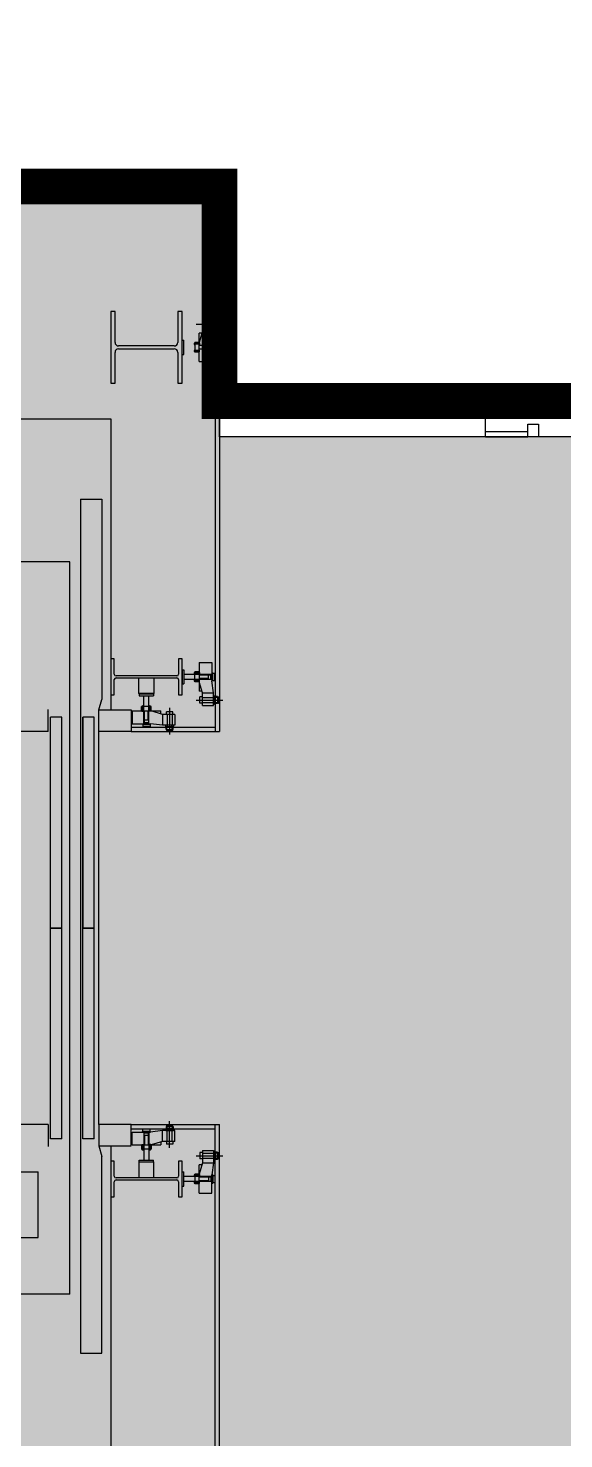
# Model space of a CAD drawing. Header units: millimetres. Extents: x 1710 to 94914, y 1329 to 63037.
# Drawn here: x 32550 to 34051, y 25889 to 29838 of the extents above; entities that cross this region are included whole.
import ezdxf

# ---------------------------------------------------------------- set-up
doc = ezdxf.new("R2010")
doc.units = ezdxf.units.MM
doc.header["$LTSCALE"] = 120
for name, color, linetype in [('6구역', 51, 'Continuous'), ('ARCH', 9, 'Continuous'), ('공사제외', 5, 'Continuous')]:
    doc.layers.add(name, color=color, linetype=linetype)

msp = doc.modelspace()

# ---------------------------------------------------------------- hatches: boundary and pattern name
at = {"layer": '공사제외', "linetype": 'Continuous'}
msp.add_hatch(color=253, dxfattribs=at).paths.add_polyline_path([(29881.3, 15782.9), (37839, 13368.2), (44770.1, 27040), (40481.3, 28562.8), (40462.9, 28694.2), (33086.3, 28694.2), (33086.3, 29394.2), (29881.3, 29394.2)])

# ---------------------------------------------------------------- linework, layer by layer
at = {"layer": '6구역', "linetype": 'Continuous', "const_width": 100, "elevation": 0}
msp.add_lwpolyline([(25778.8, 44357), (23571.3, 44357), (23571.3, 28344.1), (29881.3, 28344.3), (29881.3, 29394.2), (33086.3, 29394.2), (33086.3, 28794.2), (40481.3, 28794.2), (40481.3, 28562.8), (44815.8, 27130.2), (45367.1, 28216.9), (47646.4, 27639), (50928.6, 27153), (53956.4, 27051.3)], dxfattribs=at)
at = {"layer": 'ARCH', "color": 9}
for p, q in [((29881.3, 29394.2, 0), (33086.3, 29394.2, 0)), ((29893.3, 29382.2, 0), (33074.3, 29382.2, 0)), ((33074.3, 29382.2, 0), (33074.3, 27869.2, 0)), ((33086.3, 29394.2, 0), (33086.3, 27869.2, 0)), ((32793.3, 29044.2, 0), (32781.3, 29044.2, 0)), ((32781.3, 29044.2, 0), (32781.3, 28844.2, 0)), ((32793.3, 28958.2, 0), (32793.3, 29044.2, 0)), ((32981.3, 29044.2, 0), (32969.3, 29044.2, 0)), ((32969.3, 29044.2, 0), (32969.3, 28958.2, 0)), ((32981.3, 28844.2, 0), (32981.3, 29044.2, 0)), ((33038.8, 29024.2, 0), (33038.8, 28989.2, 0)), ((33038.8, 29024.2, 0), (33068.8, 29024.2, 0)), ((33038.8, 29024.2, 0), (33068.8, 29024.2, 0)), ((33068.8, 29024.2, 0), (33068.8, 28989.2, 0)), ((33020.4, 29009.2, 0), (33095.3, 29009.2, 0)), ((33037.2, 28984.1, 0), (33028.8, 28984.1, 0)), ((33038.8, 28989.2, 0), (33028.9, 28957.8, 0)), ((33028.9, 28904.3, 0), (33028.9, 28984.1, 0)), ((33038.8, 29018.2, 0), (33038.8, 29000.2, 0)), ((33038.8, 29016.2, 0), (33068.8, 29016.2, 0)), ((33038.8, 29002.2, 0), (33068.8, 29002.2, 0)), ((33038.8, 28989.2, 0), (33068.8, 28989.2, 0)), ((33068.8, 28989.2, 0), (33064.9, 28955.7, 0)), ((33071.9, 29020.3, 0), (33069.3, 29020.3, 0)), ((33071.9, 29015.3, 0), (33069.3, 29015.3, 0)), ((33071.9, 29003.3, 0), (33069.3, 29003.3, 0)), ((33071.9, 28998.3, 0), (33069.3, 28998.3, 0)), ((33072.3, 28998.3, 0), (33072.3, 29020.3, 0)), ((33072.3, 29020.3, 0), (33074.3, 29020.3, 0)), ((33074.3, 28998.3, 0), (33072.3, 28998.3, 0)), ((33074.3, 29020.3, 0), (33074.3, 28998.3, 0)), ((33080.7, 29019.2, 0), (33074.3, 29019.2, 0)), ((33080.7, 29016.7, 0), (33074.3, 29016.7, 0)), ((33080.7, 29001.7, 0), (33074.3, 29001.7, 0)), ((33080.7, 28999.2, 0), (33074.3, 28999.2, 0)), ((33080.7, 28999.2, 0), (33074.3, 28999.2, 0)), ((33080.7, 29019.2, 0), (33080.7, 29016.7, 0)), ((33080.7, 29016.7, 0), (33083.6, 29017.5, 0)), ((33080.7, 29001.7, 0), (33080.7, 29016.7, 0)), ((33080.7, 29001.7, 0), (33083.6, 29000.8, 0)), ((33080.7, 28999.2, 0), (33080.7, 29001.7, 0)), ((33081.7, 29001.4, 0), (33081.7, 29017, 0)), ((33084.7, 29001.8, 0), (33084.7, 29016.5, 0)), ((32959.3, 28948.2, 0), (32803.3, 28948.2, 0)), ((32981.3, 28964.2, 0), (32986.3, 28964.2, 0)), ((32981.3, 28924.2, 0), (32981.3, 28964.2, 0)), ((32986.3, 28924.2, 0), (32986.3, 28964.2, 0)), ((32986.3, 28937.2, 0), (32986.3, 28951.2, 0)), ((33016.6, 28957.8, 0), (33016.6, 28930.6, 0)), ((33028.9, 28957.8, 0), (33016.6, 28957.8, 0)), ((33016.6, 28951.3, 0), (33016.6, 28956.8, 0)), ((33028.9, 28955.3, 0), (33016.6, 28955.3, 0)), ((33028.9, 28952.8, 0), (33016.6, 28952.8, 0)), ((33054.9, 28949.2, 0), (33028.8, 28949.2, 0)), ((33029.9, 28956.6, 0), (33028.9, 28956.6, 0)), ((33029.9, 28951.6, 0), (33028.9, 28951.6, 0)), ((33029.9, 28956.6, 0), (33029.9, 28951.6, 0)), ((33054.9, 28950.3, 0), (33054.9, 28938.3, 0)), ((33054.9, 28950.3, 0), (33061.9, 28950.3, 0)), ((33061.9, 28950.3, 0), (33061.9, 28938.3, 0)), ((33061.9, 28949.3, 0), (33064.9, 28949.3, 0)), ((33064.9, 28904.3, 0), (33064.9, 28955.7, 0)), ((33066.9, 28955.7, 0), (33064.9, 28955.7, 0)), ((33066.9, 28955.7, 0), (33066.9, 28932.7, 0)), ((33066.9, 28954.2, 0), (33072.9, 28954.2, 0)), ((33072.9, 28954.2, 0), (33072.9, 28934.2, 0)), ((32793.3, 28844.2, 0), (32793.3, 28930.2, 0)), ((32803.3, 28940.2, 0), (32959.3, 28940.2, 0)), ((32969.3, 28930.2, 0), (32969.3, 28844.2, 0)), ((32981.3, 28924.2, 0), (32986.3, 28924.2, 0)), ((33028.9, 28935.3, 0), (33016.6, 28935.3, 0)), ((33028.9, 28932.8, 0), (33016.6, 28932.8, 0)), ((33028.9, 28930.6, 0), (33016.6, 28930.6, 0)), ((33028.9, 28935.3, 0), (33020, 28935.3, 0)), ((33054.9, 28939.2, 0), (33028.8, 28939.2, 0)), ((33029.9, 28936.6, 0), (33028.9, 28936.6, 0)), ((33028.9, 28931.6, 0), (33028.9, 28936.6, 0)), ((33029.9, 28931.6, 0), (33028.9, 28931.6, 0)), ((33028.9, 28904.3, 0), (33064.9, 28904.3, 0)), ((33029.9, 28931.6, 0), (33029.9, 28936.6, 0)), ((33054.9, 28938.3, 0), (33061.9, 28938.3, 0)), ((33061.9, 28939.1, 0), (33064.9, 28939.1, 0)), ((33064.9, 28932.7, 0), (33066.9, 28932.7, 0)), ((33066.9, 28934.2, 0), (33072.9, 28934.2, 0)), ((32781.3, 28844.2, 0), (32793.3, 28844.2, 0)), ((32969.3, 28844.2, 0), (32981.3, 28844.2, 0)), ((33831.3, 28794.2, 0), (33086.3, 28794.2, 0)), ((33831.3, 28694.2, 0), (33831.3, 28794.2, 0)), ((33831.3, 28794.2, 0), (33950.1, 28794.2, 0)), ((33831.3, 28794.2, 0), (33950.1, 28794.2, 0)), ((33950.1, 28759.2, 0), (33950.1, 28794.2, 0)), ((33950.1, 28794.2, 0), (33980.1, 28794.2, 0)), ((33950.1, 28759.2, 0), (33950.1, 28794.2, 0)), ((33950.1, 28794.2, 0), (33980.1, 28794.2, 0)), ((33980.1, 28794.2, 0), (33980.1, 28759.2, 0)), ((33980.1, 28794.2, 0), (33980.1, 28759.2, 0)), ((33830.8, 28779.2, 0), (33950.1, 28779.2, 0)), ((33831.3, 28779.2, 0), (33950.1, 28779.2, 0)), ((33980.1, 28759.2, 0), (33950.1, 28759.2, 0)), ((33980.1, 28759.2, 0), (33950.1, 28759.2, 0)), ((30531.3, 28744.2, 0), (32781.3, 28744.2, 0)), ((32781.3, 28744.2, 0), (32781.3, 27929.2, 0)), ((33830.8, 28709.2, 0), (33950.1, 28709.2, 0)), ((33831.3, 28709.2, 0), (33950.1, 28709.2, 0)), ((33950.1, 28694.2, 0), (33950.1, 28729.2, 0)), ((33950.1, 28729.2, 0), (33980.1, 28729.2, 0)), ((33950.1, 28694.2, 0), (33950.1, 28729.2, 0)), ((33950.1, 28729.2, 0), (33980.1, 28729.2, 0)), ((33980.1, 28729.2, 0), (33980.1, 28694.2, 0)), ((33980.1, 28729.2, 0), (33980.1, 28694.2, 0)), ((33831.3, 28694.2, 0), (33086.3, 28694.2, 0)), ((33831.3, 28694.2, 0), (33950.1, 28694.2, 0)), ((33831.3, 28694.2, 0), (33950.1, 28694.2, 0)), ((33980.1, 28694.2, 0), (33950.1, 28694.2, 0)), ((33980.1, 28694.2, 0), (33950.1, 28694.2, 0)), ((32696.3, 28519.2, 0), (32696.3, 26129.2, 0)), ((32696.3, 28519.2, 0), (32756.3, 28519.2, 0)), ((32756.3, 28519.2, 0), (32756.3, 27958.6, 0)), ((32666.3, 28344.2, 0), (31712.3, 28344.2, 0)), ((32666.3, 26294.2, 0), (32666.3, 28344.2, 0)), ((32791.3, 28072, 0), (32781.3, 28072, 0)), ((32781.3, 28072, 0), (32781.3, 27972, 0)), ((32791.3, 28029.7, 0), (32791.3, 28072, 0)), ((32981.3, 28072, 0), (32971.3, 28072, 0)), ((32971.3, 28072, 0), (32971.3, 28029.7, 0)), ((32981.3, 27972, 0), (32981.3, 28072, 0)), ((32981.3, 28042, 0), (32986.3, 28042, 0)), ((32981.3, 28042, 0), (32981.3, 28002, 0)), ((32986.3, 28042, 0), (32986.3, 28002, 0)), ((33016.6, 28008.4, 0), (33016.6, 28035.6, 0)), ((33028.9, 28035.6, 0), (33016.6, 28035.6, 0)), ((33028.9, 28061.9, 0), (33028.9, 27982.1, 0)), ((33028.9, 28061.9, 0), (33064.9, 28061.9, 0)), ((33029.9, 28034.6, 0), (33028.9, 28034.6, 0)), ((33028.9, 28034.6, 0), (33028.9, 28029.6, 0)), ((33029.9, 28034.6, 0), (33029.9, 28029.6, 0)), ((33064.9, 28061.9, 0), (33064.9, 28010.5, 0)), ((32791.3, 27972, 0), (32791.3, 28014.2, 0)), ((32966.3, 28024.7, 0), (32796.3, 28024.7, 0)), ((32796.3, 28019.2, 0), (32966.3, 28019.2, 0)), ((32860.3, 27975.2, 0), (32860.3, 28019.2, 0)), ((32902.3, 28019.2, 0), (32902.3, 27975.2, 0)), ((32971.3, 28014.2, 0), (32971.3, 27972, 0)), ((32981.3, 28002, 0), (32986.3, 28002, 0)), ((33064.9, 28029, 0), (32986.3, 28029, 0)), ((32986.3, 28029, 0), (32986.3, 28015, 0)), ((33064.9, 28015, 0), (32986.3, 28015, 0)), ((33028.9, 28033.4, 0), (33016.6, 28033.4, 0)), ((33028.9, 28030.9, 0), (33016.6, 28030.9, 0)), ((33016.6, 28014.9, 0), (33016.6, 28009.4, 0)), ((33028.9, 28013.4, 0), (33016.6, 28013.4, 0)), ((33028.9, 28010.9, 0), (33016.6, 28010.9, 0)), ((33028.9, 28008.4, 0), (33016.6, 28008.4, 0)), ((33028.9, 28030.9, 0), (33020, 28030.9, 0)), ((33054.9, 28027, 0), (33028.8, 28027, 0)), ((33054.9, 28017, 0), (33028.8, 28017, 0)), ((33029.9, 28029.6, 0), (33028.9, 28029.6, 0)), ((33029.9, 28014.6, 0), (33028.9, 28014.6, 0)), ((33029.9, 28009.6, 0), (33028.9, 28009.6, 0)), ((33038.8, 27977, 0), (33028.9, 28008.4, 0)), ((33029.9, 28009.6, 0), (33029.9, 28014.6, 0)), ((33054.9, 28015.9, 0), (33054.9, 28027.9, 0)), ((33054.9, 28027.9, 0), (33061.9, 28027.9, 0)), ((33054.9, 28015.9, 0), (33061.9, 28015.9, 0)), ((33061.9, 28015.9, 0), (33061.9, 28027.9, 0)), ((33061.9, 28027.1, 0), (33064.9, 28027.1, 0)), ((33061.9, 28016.9, 0), (33064.9, 28016.9, 0)), ((33064.9, 28033.5, 0), (33066.9, 28033.5, 0)), ((33068.8, 27977, 0), (33064.9, 28010.5, 0)), ((33066.9, 28010.5, 0), (33064.9, 28010.5, 0)), ((33066.9, 28010.5, 0), (33066.9, 28033.5, 0)), ((33066.9, 28032, 0), (33072.9, 28032, 0)), ((33066.9, 28012, 0), (33072.9, 28012, 0)), ((33072.9, 28012, 0), (33072.9, 28032, 0)), ((32748.3, 27929.2, 0), (32756.3, 27958.6, 0)), ((32748.3, 27929.2, 0), (32756.3, 27958.6, 0)), ((32781.3, 27972, 0), (32791.3, 27972, 0)), ((32860.3, 27975.2, 0), (32861.3, 27974.2, 0)), ((32902.3, 27975.2, 0), (32860.3, 27975.2, 0)), ((32861.3, 27974.2, 0), (32861.3, 27969.2, 0)), ((32861.3, 27974.2, 0), (32901.3, 27974.2, 0)), ((32861.3, 27969.2, 0), (32901.3, 27969.2, 0)), ((32874.3, 27890.7, 0), (32874.3, 27969.2, 0)), ((32874.3, 27969.2, 0), (32888.3, 27969.2, 0)), ((32888.3, 27890.7, 0), (32888.3, 27969.2, 0)), ((32901.3, 27974.2, 0), (32902.3, 27975.2, 0)), ((32901.3, 27974.2, 0), (32901.3, 27969.2, 0)), ((32971.3, 27972, 0), (32981.3, 27972, 0)), ((33020.4, 27957, 0), (33095.3, 27957, 0)), ((33037.2, 27982.1, 0), (33028.8, 27982.1, 0)), ((33031.1, 27948, 0), (33031.1, 27966, 0)), ((33038.8, 27966, 0), (33031.1, 27966, 0)), ((33038.8, 27942, 0), (33038.8, 27977, 0)), ((33038.8, 27977, 0), (33068.8, 27977, 0)), ((33038.8, 27948, 0), (33038.8, 27966, 0)), ((33038.8, 27964, 0), (33068.8, 27964, 0)), ((33068.8, 27942, 0), (33068.8, 27977, 0)), ((33071.9, 27967.9, 0), (33069.3, 27967.9, 0)), ((33071.9, 27962.9, 0), (33069.3, 27962.9, 0)), ((33072.3, 27967.9, 0), (33072.3, 27945.9, 0)), ((33074.3, 27967.9, 0), (33072.3, 27967.9, 0)), ((33074.3, 27945.9, 0), (33074.3, 27967.9, 0)), ((33080.7, 27967, 0), (33074.3, 27967, 0)), ((33080.7, 27967, 0), (33074.3, 27967, 0)), ((33080.7, 27964.5, 0), (33074.3, 27964.5, 0)), ((33080.7, 27967, 0), (33080.7, 27964.5, 0)), ((33080.7, 27964.5, 0), (33083.6, 27965.4, 0)), ((33080.7, 27964.5, 0), (33080.7, 27949.5, 0)), ((33081.7, 27964.8, 0), (33081.7, 27949.3, 0)), ((33084.7, 27964.4, 0), (33084.7, 27949.7, 0)), ((32606.3, 27869.2, 0), (32606.3, 27930.6, 0)), ((32748.3, 27929.2, 0), (32838.3, 27929.2, 0)), ((32748.3, 27869.2, 0), (32748.3, 27929.2, 0)), ((32838.3, 27929.2, 0), (32838.3, 27869.2, 0)), ((32841.5, 27926.7, 0), (32921.2, 27926.7, 0)), ((32841.5, 27926.7, 0), (32841.5, 27890.7, 0)), ((32894.9, 27938.9, 0), (32867.7, 27938.9, 0)), ((32867.7, 27926.6, 0), (32867.7, 27938.9, 0)), ((32868.7, 27925.7, 0), (32868.7, 27926.7, 0)), ((32868.7, 27926.7, 0), (32873.7, 27926.7, 0)), ((32868.7, 27925.7, 0), (32873.7, 27925.7, 0)), ((32870, 27926.7, 0), (32870, 27938.9, 0)), ((32872.5, 27926.7, 0), (32872.5, 27938.9, 0)), ((32872.5, 27926.7, 0), (32872.5, 27935.6, 0)), ((32873.7, 27925.7, 0), (32873.7, 27926.7, 0)), ((32876.3, 27900.7, 0), (32876.3, 27926.7, 0)), ((32886.3, 27900.7, 0), (32886.3, 27926.7, 0)), ((32888.5, 27938.9, 0), (32894, 27938.9, 0)), ((32888.7, 27925.7, 0), (32888.7, 27926.7, 0)), ((32893.7, 27925.7, 0), (32888.7, 27925.7, 0)), ((32890, 27926.7, 0), (32890, 27938.9, 0)), ((32892.5, 27926.7, 0), (32892.5, 27938.9, 0)), ((32893.7, 27925.7, 0), (32893.7, 27926.7, 0)), ((32894.9, 27926.6, 0), (32894.9, 27938.9, 0)), ((32926.4, 27916.7, 0), (32894.9, 27926.7, 0)), ((32921.2, 27918.3, 0), (32921.2, 27926.7, 0)), ((32961.3, 27916.7, 0), (32926.4, 27916.7, 0)), ((32926.4, 27916.7, 0), (32926.4, 27886.7, 0)), ((32955.3, 27924.4, 0), (32937.3, 27924.4, 0)), ((32937.3, 27916.7, 0), (32937.3, 27924.4, 0)), ((32955.3, 27916.7, 0), (32937.3, 27916.7, 0)), ((32939.3, 27916.7, 0), (32939.3, 27886.7, 0)), ((32946.3, 27935.1, 0), (32946.3, 27860.3, 0)), ((32953.3, 27916.7, 0), (32953.3, 27886.7, 0)), ((32955.3, 27916.7, 0), (32955.3, 27924.4, 0)), ((32961.3, 27916.7, 0), (32961.3, 27886.7, 0)), ((32961.3, 27916.7, 0), (32961.3, 27886.7, 0)), ((33038.8, 27948, 0), (33031.1, 27948, 0)), ((33038.8, 27950, 0), (33068.8, 27950, 0)), ((33038.8, 27942, 0), (33068.8, 27942, 0)), ((33038.8, 27942, 0), (33068.8, 27942, 0)), ((33071.9, 27950.9, 0), (33069.3, 27950.9, 0)), ((33071.9, 27945.9, 0), (33069.3, 27945.9, 0)), ((33072.3, 27945.9, 0), (33074.3, 27945.9, 0)), ((33080.7, 27949.5, 0), (33074.3, 27949.5, 0)), ((33080.7, 27947, 0), (33074.3, 27947, 0)), ((33080.7, 27949.5, 0), (33083.6, 27948.7, 0)), ((33080.7, 27947, 0), (33080.7, 27949.5, 0)), ((32612.3, 27319.6, 0), (32612.3, 27909.5, 0)), ((32644.3, 27909.5, 0), (32612.3, 27909.5, 0)), ((32644.3, 27319.6, 0), (32644.3, 27909.5, 0)), ((32703.3, 27909.2, 0), (32703.3, 27319.2, 0)), ((32703.3, 27319.4, 0), (32703.3, 27909.2, 0)), ((32735.3, 27909.2, 0), (32703.3, 27909.2, 0)), ((32735.3, 27319.4, 0), (32735.3, 27909.2, 0)), ((32838.3, 27881.2, 0), (33074.3, 27881.2, 0)), ((32841.5, 27890.7, 0), (32892.8, 27890.7, 0)), ((32869.9, 27890.7, 0), (32869.9, 27888.7, 0)), ((32892.8, 27888.7, 0), (32869.9, 27888.7, 0)), ((32871.4, 27888.7, 0), (32871.4, 27882.7, 0)), ((32891.4, 27882.7, 0), (32871.4, 27882.7, 0)), ((32887.4, 27900.7, 0), (32875.4, 27900.7, 0)), ((32875.4, 27900.7, 0), (32875.4, 27893.7, 0)), ((32887.4, 27893.7, 0), (32875.4, 27893.7, 0)), ((32876.3, 27893.7, 0), (32876.3, 27890.7, 0)), ((32886.4, 27893.7, 0), (32886.4, 27890.7, 0)), ((32887.4, 27900.7, 0), (32887.4, 27893.7, 0)), ((32891.3, 27888.7, 0), (32891.3, 27882.7, 0)), ((32926.4, 27886.7, 0), (32892.8, 27890.7, 0)), ((32892.8, 27888.7, 0), (32892.8, 27890.7, 0)), ((32961.3, 27886.7, 0), (32926.4, 27886.7, 0)), ((32935.4, 27883.6, 0), (32935.4, 27886.2, 0)), ((32935.4, 27883.2, 0), (32957.4, 27883.2, 0)), ((32935.4, 27881.2, 0), (32935.4, 27883.2, 0)), ((32957.4, 27881.2, 0), (32935.4, 27881.2, 0)), ((32936.3, 27874.8, 0), (32936.3, 27881.2, 0)), ((32936.3, 27874.8, 0), (32936.3, 27881.2, 0)), ((32938.8, 27874.8, 0), (32938.8, 27881.2, 0)), ((32940.4, 27883.6, 0), (32940.4, 27886.3, 0)), ((32952.4, 27883.6, 0), (32952.4, 27886.3, 0)), ((32953.8, 27874.8, 0), (32953.8, 27881.2, 0)), ((32956.3, 27874.8, 0), (32956.3, 27881.2, 0)), ((32957.4, 27883.7, 0), (32957.4, 27886.2, 0)), ((32957.4, 27883.2, 0), (32957.4, 27881.2, 0)), ((32606.3, 27869.2, 0), (32526.3, 27869.2, 0)), ((32748.3, 26769.2, 0), (32748.3, 27869.2, 0)), ((32838.3, 27869.2, 0), (32748.3, 27869.2, 0)), ((32838.3, 27869.2, 0), (33086.3, 27869.2, 0)), ((32936.3, 27874.8, 0), (32938.8, 27874.8, 0)), ((32938.8, 27874.8, 0), (32938, 27872, 0)), ((32938.5, 27873.8, 0), (32954.1, 27873.8, 0)), ((32938.8, 27874.8, 0), (32953.8, 27874.8, 0)), ((32938.9, 27870.8, 0), (32953.6, 27870.8, 0)), ((32953.8, 27874.8, 0), (32954.6, 27872, 0)), ((32956.3, 27874.8, 0), (32953.8, 27874.8, 0)), ((32612.3, 27319.6, 0), (32644.3, 27319.6, 0)), ((32612.3, 26729, 0), (32612.3, 27318.8, 0)), ((32612.3, 27318.8, 0), (32644.3, 27318.8, 0)), ((32644.3, 26729, 0), (32644.3, 27318.8, 0)), ((32703.2, 27319.4, 0), (32735.3, 27319.4, 0)), ((32703.2, 27318.6, 0), (32735.3, 27318.6, 0)), ((32703.3, 26728.7, 0), (32703.3, 27318.6, 0)), ((32735.3, 26728.7, 0), (32735.3, 27318.6, 0)), ((32946.3, 26703.3, 0), (32946.3, 26778.1, 0)), ((32606.3, 26769.2, 0), (32526.3, 26769.2, 0)), ((32606.3, 26769.2, 0), (32606.3, 26707.8, 0)), ((32838.3, 26769.2, 0), (32748.3, 26769.2, 0)), ((32748.3, 26769.2, 0), (32748.3, 26709.2, 0)), ((32838.3, 26769.2, 0), (33086.3, 26769.2, 0)), ((32838.3, 26709.2, 0), (32838.3, 26769.2, 0)), ((32838.3, 26757.2, 0), (33074.3, 26757.2, 0)), ((32841.5, 26747.8, 0), (32892.8, 26747.8, 0)), ((32841.5, 26711.8, 0), (32841.5, 26747.8, 0)), ((32892.8, 26749.8, 0), (32869.9, 26749.8, 0)), ((32869.9, 26747.8, 0), (32869.9, 26749.8, 0)), ((32891.4, 26755.8, 0), (32871.4, 26755.8, 0)), ((32871.4, 26749.8, 0), (32871.4, 26755.8, 0)), ((32874.3, 26747.7, 0), (32874.3, 26669.2, 0)), ((32875.4, 26737.7, 0), (32875.4, 26744.7, 0)), ((32887.4, 26744.7, 0), (32875.4, 26744.7, 0)), ((32887.4, 26737.7, 0), (32875.4, 26737.7, 0)), ((32876.3, 26744.7, 0), (32876.3, 26747.7, 0)), ((32876.3, 26737.7, 0), (32876.3, 26711.7, 0)), ((32886.3, 26737.7, 0), (32886.3, 26711.7, 0)), ((32886.4, 26744.7, 0), (32886.4, 26747.7, 0)), ((32887.4, 26737.7, 0), (32887.4, 26744.7, 0)), ((32888.3, 26747.7, 0), (32888.3, 26669.2, 0)), ((32891.3, 26749.8, 0), (32891.3, 26755.8, 0)), ((32926.4, 26751.7, 0), (32892.8, 26747.8, 0)), ((32892.8, 26749.8, 0), (32892.8, 26747.8, 0)), ((32961.3, 26751.7, 0), (32926.4, 26751.7, 0)), ((32926.4, 26721.7, 0), (32926.4, 26751.7, 0)), ((32957.4, 26757.2, 0), (32935.4, 26757.2, 0)), ((32935.4, 26757.2, 0), (32935.4, 26755.2, 0)), ((32935.4, 26755.2, 0), (32957.4, 26755.2, 0)), ((32935.4, 26754.8, 0), (32935.4, 26752.2, 0)), ((32936.3, 26763.6, 0), (32936.3, 26757.2, 0)), ((32936.3, 26763.6, 0), (32936.3, 26757.2, 0)), ((32936.3, 26763.6, 0), (32938.8, 26763.6, 0)), ((32938.8, 26763.6, 0), (32938, 26766.5, 0)), ((32938.5, 26764.6, 0), (32954.1, 26764.6, 0)), ((32938.8, 26763.6, 0), (32938.8, 26757.2, 0)), ((32938.8, 26763.6, 0), (32953.8, 26763.6, 0)), ((32938.9, 26767.6, 0), (32953.6, 26767.6, 0)), ((32939.3, 26721.7, 0), (32939.3, 26751.7, 0)), ((32940.4, 26754.8, 0), (32940.4, 26752.2, 0)), ((32952.4, 26754.8, 0), (32952.4, 26752.2, 0)), ((32953.3, 26721.7, 0), (32953.3, 26751.7, 0)), ((32953.8, 26763.6, 0), (32954.6, 26766.5, 0)), ((32953.8, 26763.6, 0), (32953.8, 26757.2, 0)), ((32956.3, 26763.6, 0), (32953.8, 26763.6, 0)), ((32956.3, 26763.6, 0), (32956.3, 26757.2, 0)), ((32957.4, 26755.2, 0), (32957.4, 26757.2, 0)), ((32957.4, 26754.8, 0), (32957.4, 26752.2, 0)), ((32961.3, 26721.7, 0), (32961.3, 26751.7, 0)), ((32961.3, 26721.7, 0), (32961.3, 26751.7, 0)), ((33074.3, 24619.2, 0), (33074.3, 26769.2, 0)), ((33086.3, 24619.2, 0), (33086.3, 26769.2, 0)), ((32644.3, 26729, 0), (32612.3, 26729, 0)), ((32735.3, 26728.7, 0), (32703.3, 26728.7, 0)), ((32748.3, 26709.2, 0), (32756.3, 26679.8, 0)), ((32748.3, 26709.2, 0), (32756.3, 26679.8, 0)), ((32748.3, 26709.2, 0), (32838.3, 26709.2, 0)), ((32781.3, 26709.2, 0), (32781.3, 24679.2, 0)), ((32841.5, 26711.8, 0), (32921.2, 26711.8, 0)), ((32867.7, 26711.8, 0), (32867.7, 26699.5, 0)), ((32894.9, 26699.5, 0), (32867.7, 26699.5, 0)), ((32868.7, 26712.8, 0), (32868.7, 26711.8, 0)), ((32868.7, 26712.8, 0), (32873.7, 26712.8, 0)), ((32868.7, 26711.8, 0), (32873.7, 26711.8, 0)), ((32870, 26711.8, 0), (32870, 26699.5, 0)), ((32872.5, 26711.8, 0), (32872.5, 26699.5, 0)), ((32872.5, 26711.8, 0), (32872.5, 26702.8, 0)), ((32873.7, 26712.8, 0), (32873.7, 26711.8, 0)), ((32888.5, 26699.5, 0), (32894, 26699.5, 0)), ((32893.7, 26712.8, 0), (32888.7, 26712.8, 0)), ((32888.7, 26712.8, 0), (32888.7, 26711.8, 0)), ((32890, 26711.8, 0), (32890, 26699.5, 0)), ((32892.5, 26711.8, 0), (32892.5, 26699.5, 0)), ((32893.7, 26712.8, 0), (32893.7, 26711.8, 0)), ((32926.4, 26721.7, 0), (32894.9, 26711.8, 0)), ((32894.9, 26711.8, 0), (32894.9, 26699.5, 0)), ((32921.2, 26720.1, 0), (32921.2, 26711.7, 0)), ((32961.3, 26721.7, 0), (32926.4, 26721.7, 0)), ((32955.3, 26721.7, 0), (32937.3, 26721.7, 0)), ((32937.3, 26721.7, 0), (32937.3, 26714, 0)), ((32955.3, 26714, 0), (32937.3, 26714, 0)), ((32955.3, 26721.7, 0), (32955.3, 26714, 0)), ((33038.8, 26696.4, 0), (33038.8, 26661.5, 0)), ((33038.8, 26696.4, 0), (33068.8, 26696.4, 0)), ((33038.8, 26696.4, 0), (33068.8, 26696.4, 0)), ((33068.8, 26696.4, 0), (33068.8, 26661.5, 0)), ((33071.9, 26692.5, 0), (33069.3, 26692.5, 0)), ((33072.3, 26670.5, 0), (33072.3, 26692.5, 0)), ((33072.3, 26692.5, 0), (33074.3, 26692.5, 0)), ((33074.3, 26692.5, 0), (33074.3, 26670.5, 0)), ((33080.7, 26691.4, 0), (33074.3, 26691.4, 0)), ((33080.7, 26691.4, 0), (33080.7, 26688.9, 0)), ((32756.3, 26129.2, 0), (32756.3, 26679.8, 0)), ((32791.3, 26666.5, 0), (32781.3, 26666.5, 0)), ((32781.3, 26666.5, 0), (32781.3, 26566.5, 0)), ((32791.3, 26624.2, 0), (32791.3, 26666.5, 0)), ((32860.3, 26663.2, 0), (32861.3, 26664.2, 0)), ((32860.3, 26663.2, 0), (32860.3, 26619.2, 0)), ((32902.3, 26663.2, 0), (32860.3, 26663.2, 0)), ((32861.3, 26664.2, 0), (32861.3, 26669.2, 0)), ((32861.3, 26669.2, 0), (32901.3, 26669.2, 0)), ((32861.3, 26664.2, 0), (32901.3, 26664.2, 0)), ((32874.3, 26669.2, 0), (32888.3, 26669.2, 0)), ((32901.3, 26664.2, 0), (32901.3, 26669.2, 0)), ((32901.3, 26664.2, 0), (32902.3, 26663.2, 0)), ((32902.3, 26619.2, 0), (32902.3, 26663.2, 0)), ((32981.3, 26666.5, 0), (32971.3, 26666.5, 0)), ((32971.3, 26666.5, 0), (32971.3, 26624.2, 0)), ((32981.3, 26566.5, 0), (32981.3, 26666.5, 0)), ((33020.4, 26681.4, 0), (33095.3, 26681.4, 0)), ((33037.2, 26656.3, 0), (33028.8, 26656.3, 0)), ((33038.8, 26661.5, 0), (33028.9, 26630, 0)), ((33028.9, 26576.6, 0), (33028.9, 26656.3, 0)), ((33031.1, 26690.4, 0), (33031.1, 26672.4, 0)), ((33038.8, 26690.4, 0), (33031.1, 26690.4, 0)), ((33038.8, 26672.4, 0), (33031.1, 26672.4, 0)), ((33038.8, 26690.4, 0), (33038.8, 26672.4, 0)), ((33038.8, 26688.4, 0), (33068.8, 26688.4, 0)), ((33038.8, 26674.4, 0), (33068.8, 26674.4, 0)), ((33038.8, 26661.5, 0), (33068.8, 26661.5, 0)), ((33068.8, 26661.5, 0), (33064.9, 26627.9, 0)), ((33071.9, 26687.5, 0), (33069.3, 26687.5, 0)), ((33071.9, 26675.5, 0), (33069.3, 26675.5, 0)), ((33071.9, 26670.5, 0), (33069.3, 26670.5, 0)), ((33074.3, 26670.5, 0), (33072.3, 26670.5, 0)), ((33080.7, 26688.9, 0), (33074.3, 26688.9, 0)), ((33080.7, 26673.9, 0), (33074.3, 26673.9, 0)), ((33080.7, 26671.4, 0), (33074.3, 26671.4, 0)), ((33080.7, 26671.4, 0), (33074.3, 26671.4, 0)), ((33080.7, 26688.9, 0), (33083.6, 26689.7, 0)), ((33080.7, 26673.9, 0), (33080.7, 26688.9, 0)), ((33080.7, 26673.9, 0), (33083.6, 26673, 0)), ((33080.7, 26671.4, 0), (33080.7, 26673.9, 0)), ((33081.7, 26673.6, 0), (33081.7, 26689.2, 0)), ((33084.7, 26674, 0), (33084.7, 26688.7, 0)), ((32526.3, 26636.3, 0), (32578.4, 26636.3, 0)), ((32578.4, 26452.2, 0), (32578.4, 26636.3, 0)), ((32966.3, 26619.2, 0), (32796.3, 26619.2, 0)), ((32796.3, 26613.7, 0), (32966.3, 26613.7, 0)), ((32981.3, 26636.4, 0), (32986.3, 26636.4, 0)), ((32981.3, 26596.4, 0), (32981.3, 26636.4, 0)), ((32986.3, 26596.4, 0), (32986.3, 26636.4, 0)), ((33064.9, 26623.4, 0), (32986.3, 26623.4, 0)), ((32986.3, 26609.4, 0), (32986.3, 26623.4, 0)), ((33016.6, 26630, 0), (33016.6, 26602.8, 0)), ((33028.9, 26630, 0), (33016.6, 26630, 0)), ((33016.6, 26623.6, 0), (33016.6, 26629.1, 0)), ((33028.9, 26627.6, 0), (33016.6, 26627.6, 0)), ((33028.9, 26625.1, 0), (33016.6, 26625.1, 0)), ((33054.9, 26621.4, 0), (33028.8, 26621.4, 0)), ((33029.9, 26628.8, 0), (33028.9, 26628.8, 0)), ((33029.9, 26623.8, 0), (33028.9, 26623.8, 0)), ((33029.9, 26628.8, 0), (33029.9, 26623.8, 0)), ((33054.9, 26622.5, 0), (33054.9, 26610.5, 0)), ((33054.9, 26622.5, 0), (33061.9, 26622.5, 0)), ((33061.9, 26622.5, 0), (33061.9, 26610.5, 0)), ((33061.9, 26621.5, 0), (33064.9, 26621.5, 0)), ((33064.9, 26576.6, 0), (33064.9, 26627.9, 0)), ((33066.9, 26627.9, 0), (33064.9, 26627.9, 0)), ((33066.9, 26627.9, 0), (33066.9, 26605, 0)), ((33066.9, 26626.4, 0), (33072.9, 26626.4, 0)), ((33072.9, 26626.5, 0), (33072.9, 26606.5, 0)), ((32791.3, 26566.5, 0), (32791.3, 26608.7, 0)), ((32971.3, 26608.7, 0), (32971.3, 26566.5, 0)), ((32981.3, 26596.4, 0), (32986.3, 26596.4, 0)), ((33064.9, 26609.4, 0), (32986.3, 26609.4, 0)), ((33028.9, 26607.6, 0), (33016.6, 26607.6, 0)), ((33028.9, 26605.1, 0), (33016.6, 26605.1, 0)), ((33028.9, 26602.8, 0), (33016.6, 26602.8, 0)), ((33028.9, 26607.6, 0), (33020, 26607.6, 0)), ((33054.9, 26611.4, 0), (33028.8, 26611.4, 0)), ((33029.9, 26608.8, 0), (33028.9, 26608.8, 0)), ((33028.9, 26603.8, 0), (33028.9, 26608.8, 0)), ((33029.9, 26603.8, 0), (33028.9, 26603.8, 0)), ((33028.9, 26576.6, 0), (33064.9, 26576.6, 0)), ((33029.9, 26603.8, 0), (33029.9, 26608.8, 0)), ((33054.9, 26610.5, 0), (33061.9, 26610.5, 0)), ((33061.9, 26611.3, 0), (33064.9, 26611.3, 0)), ((33064.9, 26605, 0), (33066.9, 26605, 0)), ((33066.9, 26606.5, 0), (33072.9, 26606.5, 0)), ((32781.3, 26566.5, 0), (32791.3, 26566.5, 0)), ((32971.3, 26566.5, 0), (32981.3, 26566.5, 0)), ((32526.3, 26452.2, 0), (32578.4, 26452.2, 0)), ((32666.3, 26294.2, 0), (31712.3, 26294.2, 0)), ((32696.3, 26129.2, 0), (32756.3, 26129.2, 0))]:
    msp.add_line(p, q, dxfattribs=at)
for centre, radius, start, end in [((33075.8, 29017.7, 0), 6.96, 158.6319, 200.7296), ((33110.3, 29009.3, 0), 41.4, 171.6762, 188.3238), ((33075.8, 29000.8, 0), 6.96, 158.9508, 201.0492), ((33065.4, 29017.7, 0), 6.96, 339.2704, 21.3681), ((33030.9, 29009.3, 0), 41.4, 351.7015, 8.349), ((33065.4, 29000.8, 0), 6.96, 338.9508, 21.0492), ((33083.7, 29016.5, 0), 1, 0, 98.1301), ((33083.7, 29001.8, 0), 1, 261.8699, 0), ((32803.3, 28958.2, 0), 10, 180, 270), ((32959.3, 28958.2, 0), 10, 270, 0), ((33018.2, 28954.1, 0), 3.16, 119.6168, 240.3832), ((32803.3, 28930.2, 0), 10, 90, 180), ((32959.3, 28930.2, 0), 10, 0, 90), ((33018.2, 28934.1, 0), 3.16, 119.6168, 240.3832), ((33018.2, 28032.1, 0), 3.16, 119.6168, 240.3832), ((32796.3, 28029.7, 0), 5, 180, 270), ((32796.3, 28014.2, 0), 5, 90, 180), ((32966.3, 28029.7, 0), 5, 270, 0), ((32966.3, 28014.2, 0), 5, 0, 90), ((33018.2, 28012.1, 0), 3.16, 119.6168, 240.3832), ((33075.8, 27965.4, 0), 6.96, 158.9508, 201.0492), ((33110.3, 27956.9, 0), 41.4, 171.6762, 188.3238), ((33065.4, 27965.4, 0), 6.96, 338.9508, 21.0492), ((33030.9, 27956.9, 0), 41.4, 351.651, 8.2985), ((33083.7, 27964.4, 0), 1, 0, 98.1301), ((32871.2, 27937.4, 0), 3.16, 29.6168, 150.3832), ((32891.2, 27937.4, 0), 3.16, 29.6168, 150.3832), ((33075.8, 27948.5, 0), 6.96, 159.2704, 201.3681), ((33065.4, 27948.5, 0), 6.96, 338.6319, 20.7296), ((33083.7, 27949.7, 0), 1, 261.8699, 0), ((32937.9, 27879.8, 0), 6.96, 68.9508, 111.0492), ((32937.9, 27890.1, 0), 6.96, 248.9508, 291.0492), ((32946.4, 27845.3, 0), 41.4, 81.6762, 98.3238), ((32946.4, 27924.7, 0), 41.4, 261.7015, 278.349), ((32954.9, 27879.8, 0), 6.96, 68.6319, 110.7296), ((32954.9, 27890.2, 0), 6.96, 249.2704, 291.3681), ((32938.9, 27871.8, 0), 1, 171.8699, 270), ((32953.6, 27871.8, 0), 1, 270, 8.1301), ((32937.9, 26748.3, 0), 6.96, 68.9508, 111.0492), ((32937.9, 26758.7, 0), 6.96, 248.9508, 291.0492), ((32938.9, 26766.6, 0), 1, 90, 188.1301), ((32946.4, 26713.8, 0), 41.4, 81.651, 98.2985), ((32946.4, 26793.2, 0), 41.4, 261.6762, 278.3238), ((32954.9, 26748.3, 0), 6.96, 68.6319, 110.7296), ((32954.9, 26758.7, 0), 6.96, 249.2704, 291.3681), ((32953.6, 26766.6, 0), 1, 351.8699, 90), ((32871.2, 26701, 0), 3.16, 209.6168, 330.3832), ((32891.2, 26701, 0), 3.16, 209.6168, 330.3832), ((33075.8, 26690, 0), 6.96, 158.6319, 200.7296), ((33065.4, 26690, 0), 6.96, 339.2704, 21.3681), ((33110.3, 26681.5, 0), 41.4, 171.6762, 188.3238), ((33075.8, 26673, 0), 6.96, 158.9508, 201.0492), ((33030.9, 26681.5, 0), 41.4, 351.7015, 8.349), ((33065.4, 26673, 0), 6.96, 338.9508, 21.0492), ((33083.7, 26688.7, 0), 1, 0, 98.1301), ((33083.7, 26674, 0), 1, 261.8699, 0), ((32796.3, 26624.2, 0), 5, 180, 270), ((32796.3, 26608.7, 0), 5, 90, 180), ((32966.3, 26624.2, 0), 5, 270, 0), ((32966.3, 26608.7, 0), 5, 0, 90), ((33018.2, 26626.3, 0), 3.16, 119.6168, 240.3832), ((33018.2, 26606.3, 0), 3.16, 119.6168, 240.3832)]:
    msp.add_arc(centre, radius, start, end, dxfattribs=at)
at = {"layer": '공사제외', "linetype": 'Continuous', "elevation": 0}
msp.add_lwpolyline([(29881.3, 15782.9), (37839, 13368.2), (44770.1, 27040), (40481.3, 28562.8), (40462.9, 28694.2), (33086.3, 28694.2), (33086.3, 29394.2), (29881.3, 29394.2), (29881.3, 15782.9)], dxfattribs=at)

doc.saveas('drawing.dxf')
